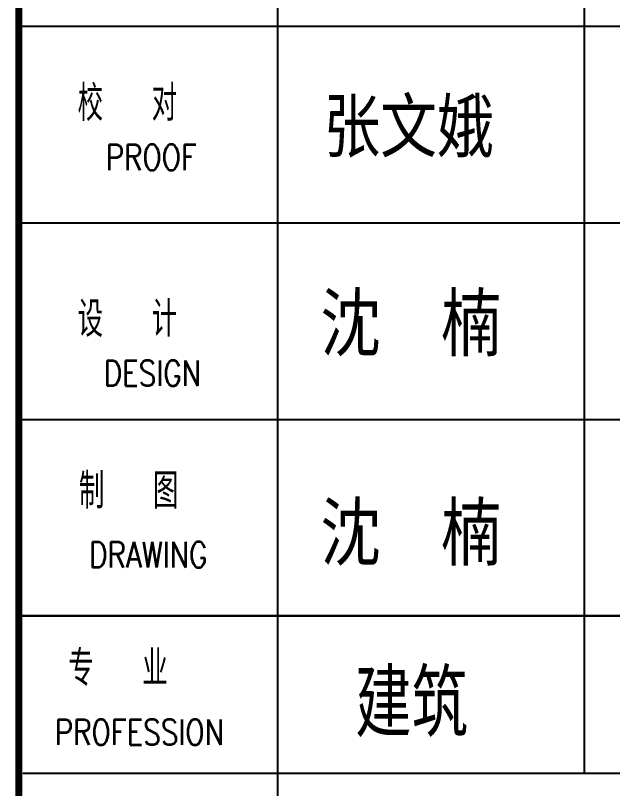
# Model space of a CAD drawing. Header units: inches. Extents: x 0 to 508000, y 0 to 738838.
# Drawn here: x 240994 to 244029, y 202623 to 206556 of the extents above; entities that cross this region are included whole.
import ezdxf

# ---------------------------------------------------------------- set-up
doc = ezdxf.new("R2010")
doc.units = ezdxf.units.IN
doc.header["$LTSCALE"] = 1000
doc.header["$MEASUREMENT"] = 0
doc.layers.get('0').update_dxf_attribs({"true_color": 0xffffff})
for name, color, linetype, true_color in [('PUB_TITLE', 4, 'Continuous', 0x00ffff), ('TK', 7, 'Continuous', 0xffffff), ('TK-TEXT', 4, 'Continuous', 0x00ffff)]:
    doc.layers.add(name, color=color, linetype=linetype, true_color=true_color)
doc.styles.add('CCIAD-图框(可变字)', font='simhei.ttf', dxfattribs={"height": 0.2, "bigfont": 'gbcbig.shx'})
doc.styles.add('CCIAD-图框(标题项)', font='simhei.ttf', dxfattribs={"height": 0.2, "bigfont": 'gbcbig.shx'})
doc.styles.add('基本字体', font='simplex.shx', dxfattribs={"height": 0.2, "bigfont": 'gbcbig.shx'})

# ---------------------------------------------------------------- blocks, each defined once
blk = doc.blocks.new('DAnoyomous23997')
at = {"layer": 'TK', "style": '基本字体'}
blk.add_text('校  对', height=180, dxfattribs=at).set_placement((241310.3, 206020))
at = {"layer": 'TK', "style": '基本字体', "width": 0.8}
blk.add_text('PROOF', height=130.01, dxfattribs=at).set_placement((241452.4, 205770))
blk = doc.blocks.new('DAnoyomous24000')
at = {"layer": 'TK', "style": '基本字体'}
blk.add_text('设  计', height=180, dxfattribs=at).set_placement((241310.3, 204921.5))
at = {"layer": 'TK', "style": '基本字体', "width": 0.8}
blk.add_text('DESIGN', height=130.01, dxfattribs=at).set_placement((241442.5, 204671.5))
blk = doc.blocks.new('DAnoyomous24003')
at = {"layer": 'TK', "style": '基本字体'}
blk.add_text('制  图', height=180, dxfattribs=at).set_placement((241316.9, 204047.5))
at = {"layer": 'TK', "style": '基本字体', "width": 0.8}
blk.add_text('DRAWING', height=130.01, dxfattribs=at).set_placement((241368.3, 203747.5))
blk = doc.blocks.new('DAnoyomous24042')
at = {"layer": 'TK', "style": '基本字体'}
blk.add_text('专  业', height=180, dxfattribs=at).set_placement((241262.5, 203145))
at = {"layer": 'TK', "style": '基本字体', "width": 0.8}
blk.add_text('PROFESSION', height=130, dxfattribs=at).set_placement((241193.7, 202845))
blk = doc.blocks.new('+A9S5D+9F')
at = {"layer": 'PUB_TITLE', "style": 'CCIAD-图框(标题项)', "width": 0.8}
for s, height, p in [('张文娥', 264, (105622.9, -3560.7)), ('沈  楠', 281.16, (105606.7, -4571)), ('沈  楠', 281.16, (105606.7, -5636))]:
    blk.add_text(s, height=height, dxfattribs=at).set_placement(p)

msp = doc.modelspace()

# ---------------------------------------------------------------- linework, layer by layer
at = {"layer": 'TK', "lineweight": -3}
for p, q in [((242326.5, 210501.2), (242326.5, 203501.2)), ((243885.8, 210501.2), (243885.8, 203501.2)), ((241011.7, 206501.2), (246118.7, 206501.2)), ((241011.7, 206501.2), (246118.7, 206501.2)), ((241011.7, 205501.2), (246118.7, 205501.2)), ((241011.7, 205501.2), (246118.7, 205501.2)), ((241011.7, 204501.2), (246118.7, 204501.2)), ((241011.7, 204501.2), (246118.7, 204501.2)), ((246118.7, 203501.2), (241011.7, 203501.2)), ((241011.7, 203501.2), (246118.7, 203501.2)), ((241011.7, 203501.2), (246118.7, 203501.2)), ((241031.7, 203501.2), (246138.7, 203501.2)), ((241231.7, 203501.2), (246138.7, 203501.2)), ((242326.5, 203501.2), (242326.5, 201901.2)), ((243885.8, 203501.2), (243885.8, 202701.2)), ((241031.7, 202701.2), (246138.7, 202701.2)), ((241231.7, 202701.2), (246138.7, 202701.2))]:
    msp.add_line(p, q, dxfattribs=at)
at = {"layer": 'TK', "lineweight": -3, "const_width": 34.7}
msp.add_lwpolyline([(241011.7, 216878.2), (246138.7, 216878.2), (246138.7, 199663.7), (241011.7, 199663.7)], close=True, dxfattribs=at)

# ---------------------------------------------------------------- block references
msp.add_blockref('+A9S5D+9F', (136937.8, 209423.6))
at = {"layer": 'TK'}
for name in ['DAnoyomous23997', 'DAnoyomous24000', 'DAnoyomous24003', 'DAnoyomous24042']:
    msp.add_blockref(name, (0, 0), dxfattribs=at)

# ---------------------------------------------------------------- texts
at = {"layer": 'TK-TEXT', "style": 'CCIAD-图框(可变字)', "width": 0.7}
msp.add_attdef('建筑', (242721.4, 202917.3), '建筑', height=300, dxfattribs=at)

doc.saveas('drawing.dxf')
